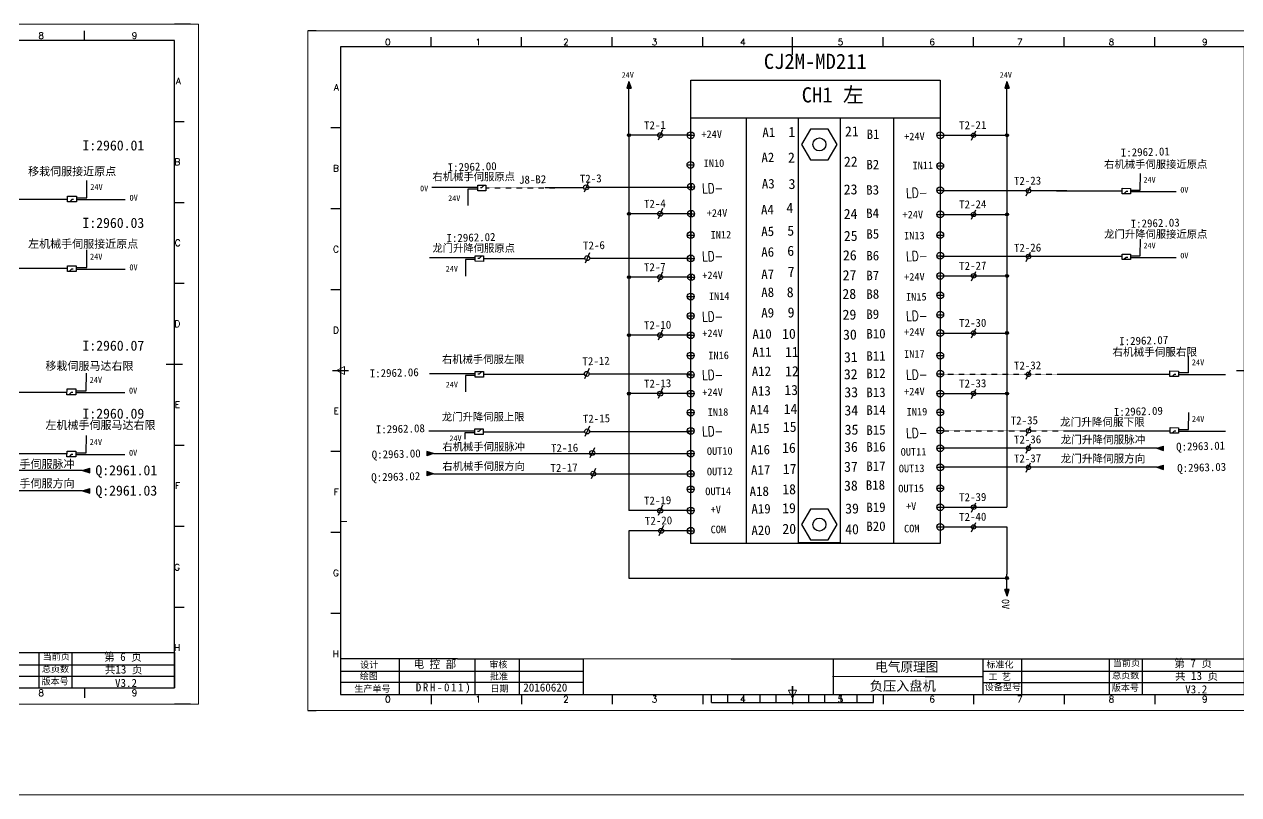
# Model space of a CAD drawing. Extents: x 2368 to 9674, y -1476 to 1321.
# Drawn here: x 3614 to 4365, y -358 to 118 of the extents above; entities that cross this region are included whole.
import ezdxf
from ezdxf.enums import TextEntityAlignment as Align

# ---------------------------------------------------------------- set-up
doc = ezdxf.new("R2010")
doc.units = 0
doc.header["$MEASUREMENT"] = 0
doc.linetypes.add('ACAD_ISO02W100', pattern=[15, 12, -3])
doc.linetypes.add('ACANSTGL', pattern=[0.11811, 0.07874, -0.03937])
doc.layers.add('AE_BOR', color=1, linetype='Continuous')
doc.layers.add('SYMS', color=7, linetype='Continuous')
doc.styles.add('1', font='', dxfattribs={"height": 3.5})
doc.styles.add('Standard_0.8', font='', dxfattribs={"width": 0.8})
doc.styles.add('WD', font='romans.shx', dxfattribs={"bigfont": 'gbcbig.shx'})
doc.styles.get('1').set_extended_font_data('FangSong_GB2312')
doc.styles.get('Standard_0.8').set_extended_font_data('FangSong_GB2312')

# ---------------------------------------------------------------- blocks, each defined once
blk = doc.blocks.new('gb_a2_a')
for p, q in [((584, 410), (25, 410)), ((25, 410), (25, 10)), ((584, 10), (584, 410)), ((25, 10), (584, 10))]:
    blk.add_line(p, q)
at = {"lineweight": 9, "ltscale": 0.1}
blk.add_line((25, 116.86), (29, 116.86), dxfattribs=at)
at = {"layer": 'AE_BOR', "lineweight": 30}
for p, q in [((10, 420), (4.93, 420)), ((594, 420), (584, 420)), ((4.93, 0), (10, 0)), ((594, 0), (584, 0))]:
    blk.add_line(p, q, dxfattribs=at)
at = {"layer": 'AE_BOR', "color": 1, "lineweight": 15}
for p, q in [((4.93, 420), (598.93, 420)), ((4.93, 0), (4.93, 420)), ((598.93, 420), (598.93, 0)), ((22.5, 210), (27.5, 212.5)), ((27.5, 212.5), (27.5, 207.5)), ((27.5, 207.5), (22.5, 210)), ((304.5, 7.5), (302, 12.5)), ((302, 12.5), (307, 12.5)), ((307, 12.5), (304.5, 7.5)), ((598.93, 0), (4.93, 0))]:
    blk.add_line(p, q, dxfattribs=at)
at = {"layer": 'AE_BOR'}
for p, q in [((81, 410), (81, 416)), ((137, 410), (137, 416)), ((193, 410), (193, 416)), ((249, 410), (249, 416)), ((304.5, 410), (304.5, 416)), ((360.5, 410), (360.5, 416)), ((416.5, 410), (416.5, 416)), ((472.5, 410), (472.5, 416)), ((528.5, 410), (528.5, 416)), ((25, 360), (19, 360)), ((584, 360), (590, 360)), ((25, 310), (19, 310)), ((584, 310), (590, 310)), ((25, 260), (19, 260)), ((584, 260), (590, 260)), ((25, 160), (19, 160)), ((584, 160), (590, 160)), ((25, 110), (19, 110)), ((584, 110), (590, 110)), ((25, 60), (19, 60)), ((584, 60), (590, 60)), ((81, 10), (81, 4)), ((137, 10), (137, 4)), ((193, 10), (193, 4)), ((249, 10), (249, 4)), ((304.5, 10), (304.5, 4)), ((360.5, 10), (360.5, 4)), ((416.5, 10), (416.5, 4)), ((472.5, 10), (472.5, 4)), ((528.5, 10), (528.5, 4))]:
    blk.add_line(p, q, dxfattribs=at)
at = {"layer": 'AE_BOR', "color": 2, "lineweight": 30}
for p, q in [((304.5, 405), (304.5, 415)), ((20, 210), (30, 210)), ((579, 210), (589, 210)), ((254.5, 5), (254.5, 10)), ((264.5, 5), (264.5, 10)), ((274.5, 5), (274.5, 10)), ((284.5, 5), (284.5, 10)), ((294.5, 5), (294.5, 10)), ((304.5, 10), (304.5, 15)), ((304.5, 15), (304.5, 5)), ((304.5, 10), (304.5, 5)), ((314.5, 5), (314.5, 10)), ((324.5, 5), (324.5, 10)), ((334.5, 5), (334.5, 10)), ((344.5, 5), (344.5, 10)), ((354.5, 5), (354.5, 10)), ((254.5, 5), (354.5, 5))]:
    blk.add_line(p, q, dxfattribs=at)
at = {"layer": 'AE_BOR', "style": 'WD'}
for s, p in [('0', (54.27, 411)), ('1', (110.12, 411)), ('2', (164.42, 411)), ('3', (219.22, 411)), ('4', (273.82, 411)), ('5', (334.12, 411)), ('6', (390.81, 411)), ('7', (445.01, 411)), ('8', (501.67, 411)), ('9', (559.4, 411)), ('0', (54.27, 5)), ('1', (110.12, 5)), ('2', (164.42, 5)), ('3', (219.22, 5)), ('4', (273.82, 5)), ('5', (334.12, 5)), ('6', (390.81, 5)), ('7', (445.01, 5)), ('8', (501.67, 5)), ('9', (559.4, 5))]:
    blk.add_text(s, height=4, dxfattribs=at).set_placement(p, align=Align.CENTER)
for s, p in [('A', (24, 385)), ('A', (588.05, 385)), ('B', (24, 335)), ('B', (587.67, 335)), ('C', (24, 285)), ('C', (587.86, 285)), ('D', (24, 235)), ('D', (587.67, 235)), ('E', (24, 185)), ('E', (587.48, 185)), ('F', (24, 135)), ('F', (587.48, 135)), ('F', (587.48, 135)), ('G', (24, 85)), ('G', (587.48, 84.56)), ('H', (24, 35)), ('H', (587.67, 35))]:
    blk.add_text(s, height=4, dxfattribs=at).set_placement(p, align=Align.MIDDLE_RIGHT)
blk = doc.blocks.new('WDDOT')
blk.add_hatch(color=256).paths.add_polyline_path([(0.5, 0, 1), (-0.5, 0, 1)])
blk.add_circle((0, 0), 0.5)

msp = doc.modelspace()

# ---------------------------------------------------------------- hatches: boundary and pattern name
for points in [[(3987.46057, 82.90226), (3988.78693, 78.76348), (3986.13422, 78.76348)], [(4221.2137, 82.90226), (4222.54006, 78.76348), (4219.88735, 78.76348)], [(4313.92865, -143.58048), (4318.06743, -142.25412), (4318.06743, -144.90683)], [(3866.70884, -146.86222), (3862.57006, -148.18857), (3862.57006, -145.53586)], [(3649.67287, -157.39167), (3654.08756, -155.97689), (3654.08756, -158.80645)], [(4313.92865, -155.33913), (4318.06743, -154.01278), (4318.06743, -156.66549)], [(3866.70884, -159.36731), (3862.57006, -160.69366), (3862.57006, -158.04095)], [(3649.67287, -169.93423), (3654.08756, -168.51945), (3654.08756, -171.34901)], [(4221.28691, -235.05151), (4219.96055, -230.91273), (4222.61327, -230.91273)]]:
    msp.add_hatch(color=256).paths.add_polyline_path(points)
h = msp.add_hatch(color=256)
edge = h.paths.add_edge_path()
edge.add_arc((3987.46057, 49.79244), 0.92016, 0, 360)
h = msp.add_hatch(color=256)
edge = h.paths.add_edge_path()
edge.add_arc((4221.2137, 49.77859), 0.92016, 0, 360)
h = msp.add_hatch(color=256)
edge = h.paths.add_edge_path()
edge.add_arc((3987.46057, 1.27628), 0.92016, 0, 360)
h = msp.add_hatch(color=256)
edge = h.paths.add_edge_path()
edge.add_arc((4221.2137, 0.86244), 0.92016, 0, 360)
h = msp.add_hatch(color=256)
edge = h.paths.add_edge_path()
edge.add_arc((3987.46057, -37.89716), 0.92016, 0, 360)
h = msp.add_hatch(color=256)
edge = h.paths.add_edge_path()
edge.add_arc((4221.2137, -37.10819), 0.92016, 0, 360)
h = msp.add_hatch(color=256)
edge = h.paths.add_edge_path()
edge.add_arc((3987.46057, -73.74526), 0.92016, 0, 360)
h = msp.add_hatch(color=256)
edge = h.paths.add_edge_path()
edge.add_arc((4221.2137, -72.42362), 0.92016, 0, 360)
h = msp.add_hatch(color=256)
edge = h.paths.add_edge_path()
edge.add_arc((3987.46057, -109.8468), 0.92016, 0, 360)
h = msp.add_hatch(color=256)
edge = h.paths.add_edge_path()
edge.add_arc((4221.2137, -109.79854), 0.92016, 0, 360)
h = msp.add_hatch(color=256)
edge = h.paths.add_edge_path()
edge.add_arc((4221.1952, -223.75812), 0.92016, 0, 360)

# ---------------------------------------------------------------- linework, layer by layer
for p, q in [((3987.46057, 82.90226), (3986.13422, 78.76348)), ((3987.46057, 82.90226), (3988.78693, 78.76348)), ((4221.2137, 82.90226), (4219.88735, 78.76348)), ((4221.2137, 82.90226), (4222.54006, 78.76348)), ((3986.13422, 78.76348), (3988.78693, 78.76348)), ((3987.46057, 49.77859), (3987.46057, 78.76348)), ((4219.88735, 78.76348), (4222.54006, 78.76348)), ((4221.2137, 49.77859), (4221.2137, 78.76348)), ((4025.6864, 60.54807), (4179.95109, 60.54807)), ((4008.2695, 53.05676), (4005.44493, 46.73423)), ((4026.20259, 49.77859), (3987.46057, 49.77859)), ((3987.46057, 49.77859), (3987.46057, 1.27628)), ((4199.229, 46.79107), (4201.88617, 52.53985)), ((4221.2137, 49.77859), (4221.2137, 0.86244)), ((3893.97502, 17.55398), (3865.59433, 17.55398)), ((3893.96953, 15.50242), (3893.97862, 18.89738)), ((3899.05603, 15.4888), (3893.96953, 15.50242)), ((3893.97862, 18.89738), (3899.06512, 18.88376)), ((3899.06512, 18.88376), (3899.05603, 15.4888)), ((3935.58069, 17.40135), (3959.81989, 17.40135)), ((3962.51982, 20.90906), (3959.69525, 14.58653)), ((4233.12614, 12.43608), (4235.78331, 18.18486)), ((4292.45673, 13.59662), (4292.46582, 16.99158)), ((4292.46582, 16.99158), (4297.55233, 16.97796)), ((4297.55233, 16.97796), (4297.54324, 13.583)), ((3597.84816, 10.22359), (3640.39022, 10.22359)), ((3640.39022, 8.56335), (3640.39992, 12.18464)), ((3645.81583, 8.54882), (3640.39022, 8.56335)), ((3640.39992, 12.18464), (3645.82552, 12.17011)), ((3645.82552, 12.17011), (3645.81583, 8.54882)), ((3645.81966, 9.98178), (3676.0924, 9.98178)), ((4297.54324, 13.583), (4292.45673, 13.59662)), ((4297.54683, 14.93081), (4325.92752, 14.93081)), ((4025.9445, 1.27628), (3987.46057, 1.27628)), ((3987.46057, 1.27628), (3987.46057, -182.12392)), ((4008.2695, 4.55445), (4005.44493, -1.76807)), ((4179.95109, 0.86244), (4221.2137, 0.86244)), ((4199.229, -2.11856), (4201.88617, 3.63022)), ((4221.2137, 0.86244), (4221.2137, -180.02294)), ((4233.12614, -28.15412), (4235.78331, -22.40534)), ((3892.47812, -26.05871), (3864.09743, -26.05871)), ((3892.47263, -28.11027), (3892.48172, -24.71531)), ((3897.55913, -28.12389), (3892.47263, -28.11027)), ((3892.48172, -24.71531), (3897.56822, -24.72893)), ((3897.56822, -24.72893), (3897.55913, -28.12389)), ((3936.21544, -26.39839), (3960.56848, -26.39839)), ((3963.15458, -22.89068), (3960.33, -29.21321)), ((4292.45673, -26.99358), (4292.46582, -23.59861)), ((4297.54324, -27.0072), (4292.45673, -26.99358)), ((4292.46582, -23.59861), (4297.55233, -23.61224)), ((4297.55233, -23.61224), (4297.54324, -27.0072)), ((4297.54683, -25.65938), (4325.92752, -25.65938)), ((3640.26443, -32.6133), (3599.30605, -32.55315)), ((3640.25958, -34.42395), (3640.26928, -30.80266)), ((3645.68519, -34.43848), (3640.25958, -34.42395)), ((3640.26928, -30.80266), (3645.69488, -30.81719)), ((3645.69488, -30.81719), (3645.68519, -34.43848)), ((3645.68902, -33.00081), (3675.96176, -33.00081)), ((4008.2695, -34.61899), (4005.44493, -40.94151)), ((4199.25346, -40.08919), (4201.91063, -34.34041)), ((4008.2695, -70.46709), (4005.44493, -76.78961)), ((4199.229, -75.40462), (4201.88617, -69.65584)), ((3892.47812, -97.5985), (3864.09743, -97.5985)), ((3892.47263, -99.65006), (3892.48172, -96.2551)), ((3892.48172, -96.2551), (3897.56822, -96.26872)), ((3897.56822, -96.26872), (3897.55913, -99.66368)), ((3962.80939, -94.38444), (3959.98481, -100.70696)), ((4233.12614, -100.91921), (4235.78331, -95.17043)), ((4322.00313, -99.34962), (4322.01245, -95.8676)), ((4322.01245, -95.8676), (4327.22938, -95.88157)), ((4327.22938, -95.88157), (4327.22005, -99.36358)), ((3897.55913, -99.66368), (3892.47263, -99.65006)), ((3935.87026, -97.89214), (3960.49267, -97.89214)), ((4327.22005, -99.36358), (4322.00313, -99.34962)), ((4327.22376, -97.98121), (4356.33216, -97.98121)), ((3640.02331, -110.53959), (3640.03301, -106.9183)), ((3645.44892, -110.55412), (3640.02331, -110.53959)), ((3640.03301, -106.9183), (3645.45861, -106.93283)), ((3645.45861, -106.93283), (3645.44892, -110.55412)), ((3645.45275, -109.11645), (3675.72549, -109.11645)), ((4008.2695, -106.56863), (4005.44493, -112.89115)), ((4199.229, -112.77954), (4201.88617, -107.03076)), ((3892.22003, -133.00341), (3863.83934, -133.00341)), ((3892.21453, -135.05496), (3892.22362, -131.66)), ((3897.30104, -135.06858), (3892.21453, -135.05496)), ((3892.22362, -131.66), (3897.31013, -131.67362)), ((3897.31013, -131.67362), (3897.30104, -135.06858)), ((3897.30558, -133.3711), (3940.20374, -133.40981)), ((3935.88798, -133.42758), (3960.50255, -133.42758)), ((3963.04736, -129.91987), (3960.22279, -136.2424)), ((4233.12614, -135.84709), (4235.78331, -130.09831)), ((4322.05613, -134.35471), (4322.06545, -130.8727)), ((4327.27305, -134.36868), (4322.05613, -134.35471)), ((4322.06545, -130.8727), (4327.28238, -130.88667)), ((4327.28238, -130.88667), (4327.27305, -134.36868)), ((4327.27675, -132.9863), (4356.38515, -132.9863)), ((4233.12614, -146.62714), (4235.78331, -140.87837)), ((4313.92865, -143.58048), (4318.06743, -142.25412)), ((4318.06743, -144.90683), (4318.06743, -142.25412)), ((3640.02331, -148.97799), (3640.03301, -145.3567)), ((3645.44892, -148.99252), (3640.02331, -148.97799)), ((3640.03301, -145.3567), (3645.45861, -145.37123)), ((3645.45861, -145.37123), (3645.44892, -148.99252)), ((3645.45275, -147.55485), (3675.72549, -147.55485)), ((3866.70884, -146.86222), (3862.57006, -145.53586)), ((3862.57006, -145.53586), (3862.57006, -148.18857)), ((3866.70884, -146.86222), (3862.57006, -148.18857)), ((3866.70884, -146.86222), (4025.6864, -146.86222)), ((3966.2215, -143.24841), (3963.39692, -149.57094)), ((4313.92865, -143.58048), (4179.95109, -143.58048)), ((4313.92865, -143.58048), (4318.06743, -144.90683)), ((3649.67287, -157.39167), (3520.0968, -157.39167)), ((3649.67287, -157.39167), (3654.08756, -155.97689)), ((3649.67287, -157.39167), (3654.08756, -158.80645)), ((3654.08756, -158.80645), (3654.08756, -155.97689)), ((3966.86315, -156.06433), (3964.03858, -162.38685)), ((4313.92865, -155.33913), (4179.95109, -155.33913)), ((4233.12614, -158.33122), (4235.78331, -152.58244)), ((4313.92865, -155.33913), (4318.06743, -154.01278)), ((4313.92865, -155.33913), (4318.06743, -156.66549)), ((4318.06743, -156.66549), (4318.06743, -154.01278)), ((3866.70884, -159.36731), (3862.57006, -158.04095)), ((3862.57006, -158.04095), (3862.57006, -160.69366)), ((3866.70884, -159.36731), (3862.57006, -160.69366)), ((3866.70884, -159.36731), (4025.6864, -159.36731)), ((3649.67287, -169.93423), (3520.0968, -169.93423)), ((3649.67287, -169.93423), (3654.08756, -168.51945)), ((3649.67287, -169.93423), (3654.08756, -171.34901)), ((3654.08756, -171.34901), (3654.08756, -168.51945)), ((4008.2695, -178.84575), (4005.44493, -185.16828)), ((4179.97719, -180.02294), (4221.2137, -180.02294)), ((4199.24205, -183.00394), (4201.89922, -177.25516)), ((4025.6864, -182.12392), (3987.46057, -182.12392)), ((4025.6864, -194.58828), (3987.46057, -194.58828)), ((3987.46057, -194.58828), (3987.46057, -223.8395)), ((4008.86441, -191.31011), (4006.03983, -197.63263)), ((4179.95109, -192.20292), (4221.2137, -192.20292)), ((4199.229, -195.18392), (4201.88617, -189.43515)), ((4221.2137, -192.20292), (4221.2137, -221.45414)), ((4221.2137, -192.20292), (4221.2137, -192.20292)), ((3987.46057, -223.8395), (4221.2137, -223.8395)), ((4221.2137, -230.91273), (4221.2137, -221.45414)), ((4221.28691, -235.05151), (4219.96055, -230.91273)), ((4222.61327, -230.91273), (4219.96055, -230.91273)), ((4221.28691, -235.05151), (4222.61327, -230.91273)), ((3508.82828, -269.68951), (3646.39946, -269.68951)), ((3646.39946, -269.68951), (3706.39512, -269.68951)), ((3881.53758, -273.6283), (3809.10659, -273.6283)), ((3809.10659, -273.6283), (3809.10659, -295.6254)), ((3845.38006, -273.6283), (3845.38006, -295.6254)), ((3881.53758, -273.6283), (3959.14869, -273.6283)), ((3892.14207, -273.6283), (3892.14207, -295.6254)), ((3919.58822, -273.6283), (3919.58822, -295.6283)), ((3959.14869, -273.6283), (3959.14869, -295.6254)), ((4050.63975, -273.6283), (4170.53975, -273.6283)), ((4113.70514, -273.6283), (4113.70514, -295.6254)), ((4170.53975, -273.6283), (4308.11093, -273.6283)), ((4206.3343, -273.6283), (4206.3343, -295.6254)), ((4308.11093, -273.6283), (4368.10659, -273.6283)), ((4170.53975, -284.6283), (4206.30338, -284.6283)), ((3147.39512, -291.68661), (3706.39512, -291.68661)), ((3809.10659, -295.6254), (4368.10659, -295.6254))]:
    msp.add_line(p, q)
at = {"lineweight": -3}
for p, q in [((4060.13343, -202.48789), (4060.13343, 60.54807)), ((4151.17666, -202.48789), (4151.17666, 60.54807)), ((4023.56636, 49.77859), (4027.80645, 49.77859)), ((4025.6864, 51.89863), (4025.6864, 47.65854)), ((4177.83104, 49.76557), (4182.07113, 49.76557)), ((4179.95109, 51.88561), (4179.95109, 47.64552)), ((4179.95109, 49.76557), (4221.2137, 49.77859)), ((4023.38777, 31.49088), (4027.62786, 31.49088)), ((4025.50781, 33.61093), (4025.50781, 29.37084)), ((4177.83104, 30.83737), (4182.07113, 30.83737)), ((4179.95109, 32.95742), (4179.95109, 28.71733)), ((3961.0819, 17.63088), (4025.50781, 17.63088)), ((4023.82445, 17.97837), (4028.06454, 17.97837)), ((4025.9445, 20.09841), (4025.9445, 15.85832)), ((4177.83104, 15.8396), (4182.07113, 15.8396)), ((4179.95109, 17.95964), (4179.95109, 13.71955)), ((4179.95109, 15.66737), (4233.9192, 15.66737)), ((4023.82445, 1.27628), (4028.06454, 1.27628)), ((4025.9445, 3.39633), (4025.9445, -0.84376)), ((4177.83104, 0.86244), (4182.07113, 0.86244)), ((4179.95109, 2.98249), (4179.95109, -1.2576)), ((4023.56636, -11.91885), (4027.80645, -11.91885)), ((4025.6864, -9.79881), (4025.6864, -14.0389)), ((4177.83104, -11.85282), (4182.07113, -11.85282)), ((4179.95109, -9.73278), (4179.95109, -13.97287)), ((3897.55913, -26.38045), (3944.90001, -26.38045)), ((3963.14845, -26.16885), (4025.74031, -26.16885)), ((4023.56636, -26.3461), (4027.80645, -26.3461)), ((4025.6864, -24.22605), (4025.6864, -28.46614)), ((4177.83104, -24.64989), (4182.07113, -24.64989)), ((4179.95109, -22.52984), (4179.95109, -26.76993)), ((4179.95109, -24.92282), (4233.9192, -24.92282)), ((4025.9445, -35.77711), (4025.9445, -40.0172)), ((4177.83104, -37.10819), (4182.07113, -37.10819)), ((4179.95109, -34.98815), (4179.95109, -39.22824)), ((4179.95109, -37.10819), (4221.2137, -37.10819)), ((4025.6864, -37.89716), (3987.46057, -37.89716)), ((4023.82445, -37.89716), (4028.06454, -37.89716)), ((4023.56636, -49.86529), (4027.80645, -49.86529)), ((4025.6864, -47.74525), (4025.6864, -51.98534)), ((4177.83104, -49.08113), (4182.07113, -49.08113)), ((4179.95109, -46.96108), (4179.95109, -51.20117)), ((4025.6864, -59.67585), (4025.6864, -63.91593)), ((4179.95109, -58.95762), (4179.95109, -63.19771)), ((4023.56636, -61.79589), (4027.80645, -61.79589)), ((4177.83104, -61.07766), (4182.07113, -61.07766)), ((4025.6864, -73.74526), (3987.46057, -73.74526)), ((4023.56636, -73.74526), (4027.80645, -73.74526)), ((4025.6864, -71.62521), (4025.6864, -75.8653)), ((4177.83104, -72.42362), (4182.07113, -72.42362)), ((4179.95109, -70.30357), (4179.95109, -74.54366)), ((4179.95109, -72.42362), (4221.2137, -72.42362)), ((4023.56636, -86.37971), (4027.80645, -86.37971)), ((4025.6864, -84.25966), (4025.6864, -88.49975)), ((4177.83104, -86.36187), (4182.07113, -86.36187)), ((4179.95109, -84.24182), (4179.95109, -88.48191)), ((4025.6864, -96.05773), (4025.6864, -100.29782)), ((4177.83104, -97.5627), (4182.07113, -97.5627)), ((4179.95109, -95.44266), (4179.95109, -99.68275)), ((3897.5638, -97.92075), (3943.19608, -97.92075)), ((3962.50115, -97.66261), (4025.6864, -97.66261)), ((4023.56636, -98.17777), (4027.80645, -98.17777)), ((4025.6864, -109.8468), (3987.46057, -109.8468)), ((4023.56636, -109.8468), (4027.80645, -109.8468)), ((4025.6864, -107.72676), (4025.6864, -111.96685)), ((4177.83104, -109.79854), (4182.07113, -109.79854)), ((4179.95109, -107.67849), (4179.95109, -111.91858)), ((4179.95109, -109.79854), (4221.2137, -109.79854)), ((4025.6864, -119.39579), (4025.6864, -123.63588)), ((4179.95109, -119.24692), (4179.95109, -123.48701)), ((4023.56636, -121.51583), (4027.80645, -121.51583)), ((4177.83104, -121.36696), (4182.07113, -121.36696)), ((3962.6951, -133.19804), (4025.6864, -133.19804)), ((4023.56636, -132.86947), (4027.80645, -132.86947)), ((4025.6864, -130.74943), (4025.6864, -134.98952)), ((4177.83104, -132.58758), (4182.07113, -132.58758)), ((4179.95109, -130.46753), (4179.95109, -134.70762)), ((4179.95109, -141.46043), (4179.95109, -145.70052)), ((4023.56636, -146.86222), (4027.80645, -146.86222)), ((4025.6864, -144.74217), (4025.6864, -148.98226)), ((4177.83104, -143.58048), (4182.07113, -143.58048)), ((4025.6864, -157.24726), (4025.6864, -161.48735)), ((4177.83104, -155.33913), (4182.07113, -155.33913)), ((4179.95109, -153.21909), (4179.95109, -157.45918)), ((4023.56636, -159.36731), (4027.80645, -159.36731)), ((4023.56636, -168.95671), (4027.80645, -168.95671)), ((4025.6864, -166.83666), (4025.6864, -171.07675)), ((4177.83104, -168.29534), (4182.07113, -168.29534)), ((4179.95109, -166.17529), (4179.95109, -170.41538)), ((4025.6864, -180.00388), (4025.6864, -184.24397)), ((4177.83104, -180.02294), (4182.07113, -180.02294)), ((4179.95109, -177.9029), (4179.95109, -182.14299)), ((4023.56636, -182.12392), (4027.80645, -182.12392)), ((4023.56636, -194.58828), (4027.80645, -194.58828)), ((4025.6864, -192.46823), (4025.6864, -196.70832)), ((4177.83104, -192.20292), (4182.07113, -192.20292)), ((4179.95109, -190.08288), (4179.95109, -194.32297))]:
    msp.add_line(p, q, dxfattribs=at)
at = {"linetype": 'ACAD_ISO02W100'}
for p, q in [((4303.66, 15.93113), (4303.68727, 26.11469)), ((3652.34037, 11.05349), (3652.36946, 21.91596)), ((3887.86186, 16.54925), (3887.83459, 6.36569)), ((3893.97229, 16.53289), (3887.86186, 16.54925)), ((3895.62404, 17.54956), (3896.60641, 17.54693)), ((3896.60641, 17.54693), (3897.76793, 18.74528)), ((4297.54957, 15.94749), (4303.66, 15.93113)), ((3643.01285, 9.98929), (3641.7739, 8.71106)), ((3644.06071, 9.98649), (3643.01285, 9.98929)), ((3645.82258, 11.07094), (3652.34037, 11.05349)), ((4294.91545, 14.93345), (4293.75393, 13.7351)), ((4295.89782, 14.93081), (4294.91545, 14.93345)), ((4303.66, -24.65906), (4303.68727, -14.4755)), ((3652.20973, -31.9338), (3652.23882, -21.07134)), ((3886.36496, -27.06344), (3886.33769, -37.24701)), ((3892.47539, -27.07981), (3886.36496, -27.06344)), ((3894.12714, -26.10916), (3895.10951, -26.11179)), ((3895.10951, -26.11179), (3896.27103, -24.91344)), ((4294.91545, -25.65675), (4293.75393, -26.8551)), ((4295.89782, -25.65938), (4294.91545, -25.65675)), ((4297.54957, -24.6427), (4303.66, -24.65906)), ((3642.88221, -32.998), (3641.64326, -34.27624)), ((3643.93007, -33.00081), (3642.88221, -32.998)), ((3645.69194, -31.91635), (3652.20973, -31.9338)), ((4333.49366, -96.95524), (4333.52162, -86.51056)), ((3651.97346, -108.04945), (3652.00255, -97.18698)), ((3895.10951, -97.65158), (3896.27103, -96.45323)), ((3886.36496, -98.60323), (3886.33769, -108.7868)), ((3892.47539, -98.6196), (3886.36496, -98.60323)), ((3894.12714, -97.64895), (3895.10951, -97.65158)), ((4324.52489, -97.97851), (4323.33358, -99.20759)), ((4325.53245, -97.98121), (4324.52489, -97.97851)), ((3642.64594, -109.11364), (3641.40699, -110.39188)), ((3643.6938, -109.11645), (3642.64594, -109.11364)), ((3645.45567, -108.032), (3651.97346, -108.04945)), ((4333.54666, -131.96034), (4333.57462, -121.51566)), ((3892.21729, -134.0245), (3886.10686, -134.00814)), ((3893.86904, -133.05385), (3894.85141, -133.05648)), ((3894.85141, -133.05648), (3896.01293, -131.85813)), ((4324.57789, -132.9836), (4323.38658, -134.21268)), ((4325.58544, -132.9863), (4324.57789, -132.9836)), ((4327.27955, -131.94355), (4333.54666, -131.96034)), ((3651.97346, -146.48784), (3652.00255, -135.62538)), ((3642.64594, -147.55204), (3641.40699, -148.83028)), ((3643.6938, -147.55485), (3642.64594, -147.55204)), ((3645.45567, -146.47039), (3651.97346, -146.48784))]:
    msp.add_line(p, q, dxfattribs=at)
at = {"linetype": 'ACANSTGL'}
for p, q in [((3899.05603, 17.33206), (3942.45728, 17.33206)), ((4179.95109, -97.84187), (4260.24687, -97.84187)), ((4180.46728, -132.84696), (4261.05703, -132.84696))]:
    msp.add_line(p, q, dxfattribs=at)
at = {"lineweight": -3, "ltscale": 0.5}
for p, q in [((4258.20042, 15.4368), (4235.30194, 15.4368)), ((4251.79996, 15.37493), (4292.50944, 15.37493)), ((4233.66904, -24.96167), (4292.43695, -24.96167)), ((4333.49436, -97.03106), (4327.24159, -97.03106)), ((4252.80552, -97.79968), (4321.93178, -97.79968)), ((3597.71791, -108.87538), (3639.99492, -108.87538)), ((3886.10686, -134.00814), (3886.10686, -137.98169)), ((4258.41414, -132.81703), (4322.21219, -132.81703)), ((3599.11452, -146.86359), (3640.00821, -146.86359))]:
    msp.add_line(p, q, dxfattribs=at)
at = {"color": 0}
for p, q in [((3622.67825, -269.68951), (3622.67825, -291.68661)), ((3706.39512, -269.68951), (3706.39512, -291.68661)), ((4284.38972, -273.6283), (4284.38972, -295.6254))]:
    msp.add_line(p, q, dxfattribs=at)
at = {"color": 0, "ltscale": 2}
for p, q in [((3643.09285, -269.68951), (3643.09285, -291.68661)), ((3544.70459, -277.44457), (3706.39512, -277.38166)), ((4230.22213, -273.6283), (4230.22213, -295.6254)), ((4304.80432, -273.6283), (4304.80432, -295.6254)), ((3544.59191, -284.40997), (3706.39512, -284.40997)), ((3809.10659, -281.31206), (3959.14869, -281.25206)), ((4206.41606, -281.38336), (4368.10659, -281.32044)), ((3809.10659, -288.00984), (3959.14869, -288.00984)), ((4206.30338, -288.34875), (4368.10659, -288.34875))]:
    msp.add_line(p, q, dxfattribs=at)
at = {"lineweight": 9, "ltscale": 0.1}
for p, q in [((3959.14869, -273.6283), (4050.63975, -273.6283)), ((4113.33696, -284.6283), (4170.53975, -284.6283))]:
    msp.add_line(p, q, dxfattribs=at)
at = {"lineweight": 0}
msp.add_line((4800.80667, -357.62209), (2367.8022, -357.62209), dxfattribs=at)
for points in [[(4025.6864, 83.76793), (4179.95109, 83.76793), (4179.95109, -202.48789), (4025.6864, -202.48789)], [(4092.40025, 60.54807), (4118.0855, 60.54807), (4118.0855, -202.11969), (4092.40025, -202.11969)], [(4099.73754, 53.61399), (4094.24082, 44.0934), (4099.73754, 34.57282), (4110.73096, 34.57282), (4116.22768, 44.0934), (4110.73096, 53.61399)], [(4099.73754, -181.20979), (4094.24082, -190.73038), (4099.73754, -200.25096), (4110.73096, -200.25096), (4116.22768, -190.73038), (4110.73096, -181.20979)]]:
    msp.add_lwpolyline(points, close=True)
for centre, radius in [((3987.46057, 49.79244), 0.92016), ((4105.23425, 44.0934), 4.0169), ((4221.2137, 49.77859), 0.92016), ((3987.46057, 1.27628), 0.92016), ((4221.2137, 0.86244), 0.92016), ((3987.46057, -37.89716), 0.92016), ((4221.2137, -37.10819), 0.92016), ((3987.46057, -73.74526), 0.92016), ((4221.2137, -72.42362), 0.92016), ((3987.46057, -109.8468), 0.92016), ((4221.2137, -109.79854), 0.92016), ((4105.23425, -190.73038), 4.0169), ((4221.1952, -223.75812), 0.92016)]:
    msp.add_circle(centre, radius)
at = {"color": 6}
for centre, radius in [((4006.83158, 49.77859), 1.51302), ((4200.5824, 49.77208), 1.38376), ((3961.0819, 17.63088), 1.51302), ((4234.47954, 15.41708), 1.38376), ((4006.83158, 1.27628), 1.51302), ((4200.5824, 0.86244), 1.38376), ((3961.71665, -26.16885), 1.51302), ((4234.47954, -25.17311), 1.38376), ((4006.83158, -37.89716), 1.51302), ((4200.60686, -37.10819), 1.38376), ((4006.83158, -73.74526), 1.51302), ((4200.5824, -72.42362), 1.38376), ((3961.37147, -97.66261), 1.51302), ((4234.47954, -97.93821), 1.38376), ((4006.83158, -109.8468), 1.51302), ((4200.5824, -109.79854), 1.38376), ((3961.60944, -133.19804), 1.51302), ((4234.47954, -132.86608), 1.38376), ((4234.47954, -143.64614), 1.38376), ((3964.78358, -146.52658), 1.51302), ((4234.47954, -155.35022), 1.38376), ((3965.42523, -159.3425), 1.51302), ((4200.59545, -180.02294), 1.38376), ((4006.83158, -182.12392), 1.51302), ((4007.42648, -194.58828), 1.51302), ((4200.5824, -192.20292), 1.38376)]:
    msp.add_circle(centre, radius, dxfattribs=at)
at = {"lineweight": -3}
for centre in [(4025.6864, 49.77859), (4179.95109, 49.76557), (4025.50781, 31.49088), (4179.95109, 30.83737), (4025.9445, 17.97837), (4179.95109, 15.8396), (4025.9445, 1.27628), (4179.95109, 0.86244), (4025.6864, -11.91885), (4179.95109, -11.85282), (4025.6864, -26.3461), (4179.95109, -24.64989), (4025.9445, -37.89716), (4179.95109, -37.10819), (4025.6864, -49.86529), (4179.95109, -49.08113), (4025.6864, -61.79589), (4179.95109, -61.07766), (4025.6864, -73.74526), (4179.95109, -72.42362), (4025.6864, -86.37971), (4179.95109, -86.36187), (4025.6864, -98.17777), (4179.95109, -97.5627), (4025.6864, -109.8468), (4179.95109, -109.79854), (4025.6864, -121.51583), (4179.95109, -121.36696), (4025.6864, -132.86947), (4179.95109, -132.58758), (4179.95109, -143.58048), (4025.6864, -146.86222), (4025.6864, -159.36731), (4179.95109, -155.33913), (4025.6864, -168.95671), (4179.95109, -168.29534), (4025.6864, -182.12392), (4179.95109, -180.02294), (4025.6864, -194.58828), (4179.95109, -192.20292)]:
    msp.add_circle(centre, 2.12004, dxfattribs=at)

# ---------------------------------------------------------------- block references
for p in [(3122.39512, -301.68661), (3784.10659, -305.6254)]:
    msp.add_blockref('gb_a2_a', p)
at = {"layer": 'SYMS', "color": 0, "lineweight": -3, "xscale": 1.170000000000073, "yscale": 1.170000000000073, "zscale": 1.17}
msp.add_blockref('WDDOT', (3987.46057, 49.79244), dxfattribs=at)
at = {"layer": 'SYMS', "lineweight": -3, "xscale": 1.170000000000073, "yscale": 1.170000000000073, "zscale": 1.17}
msp.add_blockref('WDDOT', (3987.46057, 49.79244), dxfattribs=at)

# ---------------------------------------------------------------- texts
at = {"attachment_point": 1}
for s, insert, char_height, width in [('{\\fFangSong|b0|i0|c134|p49;CJ2M-MD211}', (4070.86453, 100.1023), 9.36, 109.2542068), ('24V', (3982.97478, 88.77042), 3.51, 10.6118348), ('24V', (4216.72791, 88.77042), 3.51, 10.6118348), ('{\\fFangSong|b0|i0|c134|p49;CH1 左}', (4094.30939, 79.4081), 9.36, 109.2542068), ('I:2960.01', (3649.58555, 46.60046), 6.24, 35.3327257), ('{\\fSimSun|b0|i0|c134|p2;移栽伺服接近原点}', (3615.97502, 29.99324), 4.992, 70.9108893), ('{\\fSimSun|b0|i0|c134|p2;右机械手伺服接近原点}', (4281.29102, 34.20801), 4.68, 68.0500761), ('{\\fSimSun|b0|i0|c134|p2;右机械手伺服原点}', (3865.9626, 26.56681), 4.68, 53.5244972), ('24V', (4305.6184, 23.99585), 3.51, 12.7833605), ('24V', (3654.42934, 19.65586), 3.744, 13.6355845), ('0V', (3858.34725, 18.68514), 3.51, 12.7833605), ('0V', (4328.39217, 17.78873), 3.51, 12.7833605), ('0V', (3678.72135, 13.03494), 3.744, 13.6355845), ('24V', (3875.70708, 12.63794), 3.51, 12.7833605), ('I:2960.03', (3649.58555, -1.23869), 6.24, 35.3327257), ('{\\fSimSun|b0|i0|c134|p2;左机械手伺服接近原点}', (3615.97502, -14.83988), 4.992, 70.9108893), ('{\\fSimSun|b0|i0|c134|p2;龙门升降伺服接近原点}', (4281.29102, -8.97378), 4.68, 68.0500761), ('{\\fSimSun|b0|i0|c134|p2;龙门升降伺服原点}', (3865.9626, -17.61626), 4.68, 53.5244972), ('24V', (4305.6184, -16.59435), 3.51, 12.7833605), ('24V', (3654.2987, -23.33144), 3.744, 13.6355845), ('0V', (3678.59071, -29.95236), 3.744, 13.6355845), ('0V', (4328.39217, -22.80146), 3.51, 12.7833605), ('24V', (3874.21018, -30.97475), 3.51, 12.7833605), ('I:2960.07', (3649.58555, -77.08122), 6.24, 35.3327257), ('{\\fSimSun|b0|i0|c134|p2;右机械手伺服右限}', (4286.38805, -81.69481), 4.8, 62.415301), ('{\\fSimSun|b0|i0|c134|p2;移栽伺服马达右限}', (3626.66755, -90.22888), 4.992, 74.2947006), ('{\\fSimSun|b0|i0|c134|p2;右机械手伺服左限}', (3871.8406, -86.26588), 4.68, 64.2320262), ('24V', (4335.50228, -88.68374), 3.6, 13.1111389), ('24V', (3654.06243, -99.44708), 3.744, 13.6355845), ('24V', (3874.21018, -102.51454), 3.51, 12.7833605), ('0V', (3678.35444, -106.068), 3.744, 13.6355845), ('I:2960.09', (3649.58555, -119.08634), 6.24, 35.3327257), ('{\\fSimSun|b0|i0|c134|p2;左机械手伺服马达右限}', (3626.66755, -126.77392), 4.992, 74.2947006), ('{\\fSimSun|b0|i0|c134|p2;龙门升降伺服上限}', (3871.8406, -121.85045), 4.68, 64.2320262), ('{\\fSimSun|b0|i0|c134|p2;龙门升降伺服下限}', (4254.00376, -124.99922), 4.8, 62.415301), ('24V', (4335.55527, -123.68883), 3.6, 13.1111389), ('24V', (3654.06243, -137.88548), 3.744, 13.6355845), ('{\\fSimSun|b0|i0|c134|p2;右机械手伺服脉冲}', (3872.09729, -140.27708), 4.68, 62.396209), ('24V', (3876.46258, -135.67555), 3.51, 12.7833605), ('{\\fSimSun|b0|i0|c134|p2;龙门升降伺服脉冲}', (4254.40705, -135.8725), 4.8, 67.9516648), ('{\\fSimSun|b0|i0|c134|p2;左机械手伺服脉冲}', (3590.21654, -150.88505), 4.992, 59.9009035), ('0V', (3678.35444, -144.5064), 3.744, 13.6355845), ('{\\fSimSun|b0|i0|c134|p2;龙门升降伺服方向}', (4254.3858, -147.58714), 4.8, 55.2195828), ('Q:2961.01', (3657.58555, -154.09058), 6.24, 35.3327257), ('{\\fSimSun|b0|i0|c134|p2;右机械手伺服方向}', (3872.10821, -152.35396), 4.68, 60.162527), ('{\\fSimSun|b0|i0|c134|p2;左机械手伺服方向}', (3590.24051, -162.84357), 4.992, 55.3724842), ('Q:2961.03', (3657.58555, -166.63315), 6.24, 35.3327257), ('第 6 页', (3663.0125, -269.96354), 5, 38.1635092), ('共13 页', (3663.42228, -277.80021), 5, 40.4924398), ('第 7 页', (4324.72397, -273.90232), 5, 38.1635092), ('共 13 页', (4325.13375, -281.739), 5, 40.4924398), ('V3.2', (3669.71065, -286.08922), 5, 40.4924398), ('{\\fNSimSun|b0|i0|c134|p49;\\T1.28;DRH-011)}', (3855.69724, -288.80773), 5, 54.8717829), ('V3.2', (4331.42212, -290.028), 5, 40.4924398)]:
    msp.add_mtext(s, dxfattribs=dict(at, insert=insert, char_height=char_height, width=width))
at = {"attachment_point": 1, "rotation": 0.91211314}
for s, insert, char_height, width, style in [('+24V', (4032.24286, 52.66974), 4.68, 10.9459678, '1'), ('{\\fSimSun|b0|i0|c134|p2;A1}', (4069.92448, 54.42766), 5.85, 10.9459678, '1'), ('{\\fSimSun|b0|i0|c134|p2;1}', (4086.02368, 54.92597), 6.24, 11.675699, '1'), ('{\\fSimSun|b0|i0|c134|p2;21}', (4121.02471, 55.224), 6.24, 11.675699, '1'), ('{\\fFangSong|b0|i0|c134|p49;B1}', (4134.40009, 53.29927), 5.85, 10.9459678, '1'), ('+24V', (4157.56448, 51.29996), 4.68, 10.9459678, '1'), ('{\\fSimSun|b0|i0|c134|p2;A2}', (4069.34775, 38.96747), 5.85, 10.9459678, '1'), ('{\\fSimSun|b0|i0|c134|p2;2}', (4085.7955, 39.0892), 6.24, 11.675699, '1'), ('IN10', (4033.65518, 34.73205), 4.68, 10.9459678, '1'), ('{\\fSimSun|b0|i0|c134|p2;22}', (4120.34549, 36.53101), 6.24, 11.675699, '1'), ('{\\fSimSun|b0|i0|c134|p2;B2}', (4134.22389, 34.54175), 5.85, 10.9459678, '1'), ('IN11', (4162.76118, 33.38591), 4.68, 10.9459678, '1'), ('{\\fFangSong|b0|i0|c134|p49;A3}', (4069.58984, 22.69558), 5.85, 10.9459678, '1'), ('{\\fSimSun|b0|i0|c134|p2;3}', (4086.14596, 22.749), 6.24, 11.675699, '1'), ('{\\Ftxt,gbcbig|c0;LD-}', (4032.59179, 19.89502), 6, 10.9459678, 'Standard_0.8'), ('{\\fSimSun|b0|i0|c134|p2;23}', (4120.24491, 19.37513), 6.24, 11.675699, '1'), ('{\\fFangSong|b0|i0|c134|p49;B3}', (4134.1296, 18.91333), 5.85, 10.9459678, '1'), ('{\\Ftxt,gbcbig|c134;LD-}', (4158.76374, 17.14059), 6, 10.9459678, 'Standard_0.8'), ('{\\fSimSun|b0|i0|c134|p2;4}', (4084.77886, 7.95692), 6.24, 11.675699, '1'), ('+24V', (4035.51937, 3.97876), 4.68, 10.9459678, '1'), ('{\\fFangSong|b0|i0|c134|p49;A4}', (4069.0748, 6.66143), 5.85, 10.9459678, '1'), ('{\\fSimSun|b0|i0|c134|p2;24}', (4120.23091, 4.24236), 6.24, 11.675699, '1'), ('{\\fSimSun|b0|i0|c134|p2;B4}', (4134.11647, 4.47641), 5.85, 10.9459678, '1'), ('+24V', (4156.57854, 2.98336), 4.68, 10.9459678, '1'), ('{\\fFangSong|b0|i0|c134|p49;A5}', (4069.24132, -6.7315), 5.85, 10.9459678, '1'), ('{\\fSimSun|b0|i0|c134|p2;5}', (4085.31827, -6.08204), 6.24, 11.675699, '1'), ('IN12', (4037.91852, -9.44086), 4.68, 10.9459678, '1'), ('{\\fSimSun|b0|i0|c134|p2;25}', (4120.31929, -9.34613), 6.24, 11.675699, '1'), ('{\\fSimSun|b0|i0|c134|p2;B5}', (4134.19933, -8.31912), 5.85, 10.9459678, '1'), ('IN13', (4157.56448, -9.97619), 4.68, 10.9459678, '1'), ('{\\Ftxt,gbcbig|c0;LD-}', (4032.59179, -22.07498), 6, 10.9459678, 'Standard_0.8'), ('{\\fFangSong|b0|i0|c134|p49;A6}', (4069.24132, -19.47162), 5.85, 10.9459678, '1'), ('{\\fSimSun|b0|i0|c134|p2;6}', (4085.31827, -18.53211), 6.24, 11.675699, '1'), ('{\\fSimSun|b0|i0|c134|p2;26}', (4119.74828, -21.31684), 6.24, 11.675699, '1'), ('{\\fSimSun|b0|i0|c134|p2;B6}', (4134.19933, -21.75377), 5.85, 10.9459678, '1'), ('{\\Ftxt,gbcbig|c134;LD-}', (4158.76374, -21.95941), 6, 10.9459678, 'Standard_0.8'), ('+24V', (4032.75874, -34.46921), 4.68, 10.9459678, '1'), ('{\\fFangSong|b0|i0|c134|p49;A7}', (4069.24132, -33.21165), 5.85, 10.9459678, '1'), ('{\\fSimSun|b0|i0|c134|p2;7}', (4085.60145, -31.51649), 6.24, 11.675699, '1'), ('{\\fSimSun|b0|i0|c134|p2;27}', (4119.58047, -33.61106), 6.24, 11.675699, '1'), ('{\\fSimSun|b0|i0|c134|p2;B7}', (4134.19933, -33.98887), 5.85, 10.9459678, '1'), ('+24V', (4157.56448, -35.42545), 4.68, 10.9459678, '1'), ('{\\fFangSong|b0|i0|c134|p49;A8}', (4069.24132, -44.34477), 5.85, 10.9459678, '1'), ('{\\fSimSun|b0|i0|c134|p2;8}', (4084.99091, -44.10253), 6.24, 11.675699, '1'), ('IN14', (4036.85268, -47.41202), 4.68, 10.9459678, '1'), ('{\\fSimSun|b0|i0|c134|p2;28}', (4119.42092, -45.17625), 6.24, 11.675699, '1'), ('{\\fSimSun|b0|i0|c134|p2;B8}', (4134.19933, -45.47334), 5.85, 10.9459678, '1'), ('IN15', (4158.76374, -47.8007), 4.68, 10.9459678, '1'), ('{\\Ftxt,gbcbig|c0;LD-}', (4032.59179, -59.29498), 6, 10.9459678, 'Standard_0.8'), ('{\\fFangSong|b0|i0|c134|p49;A9}', (4069.24132, -57.02976), 5.85, 10.9459678, '1'), ('{\\fSimSun|b0|i0|c134|p2;9}', (4085.53988, -56.59555), 6.24, 11.675699, '1'), ('{\\fSimSun|b0|i0|c134|p2;29}', (4119.51885, -57.99994), 6.24, 11.675699, '1'), ('{\\fSimSun|b0|i0|c134|p2;B9}', (4134.19933, -57.87581), 5.85, 10.9459678, '1'), ('{\\Ftxt,gbcbig|c134;LD-}', (4158.76374, -58.86941), 6, 10.9459678, 'Standard_0.8'), ('+24V', (4032.75874, -70.31621), 4.68, 10.9459678, '1'), ('{\\fFangSong|b0|i0|c134|p49;A10}', (4063.7763, -70.16404), 5.85, 10.9459678, '1'), ('{\\fSimSun|b0|i0|c134|p2;10}', (4082.11059, -69.84159), 6.24, 11.675699, '1'), ('{\\fSimSun|b0|i0|c134|p2;30}', (4119.81783, -70.34496), 6.24, 11.675699, '1'), ('{\\fSimSun|b0|i0|c134|p2;B10}', (4134.19933, -69.97835), 5.85, 10.9459678, '1'), ('+24V', (4157.56448, -69.49256), 4.68, 10.9459678, '1'), ('{\\fFangSong|b0|i0|c134|p49;A11}', (4063.65523, -81.33291), 5.85, 10.9459678, '1'), ('{\\fSimSun|b0|i0|c134|p2;11}', (4083.91473, -81.04351), 6.24, 11.675699, '1'), ('IN16', (4036.49742, -83.9951), 4.68, 10.9459678, '1'), ('{\\fSimSun|b0|i0|c134|p2;31}', (4120.38884, -84.24986), 6.24, 11.675699, '1'), ('{\\fSimSun|b0|i0|c134|p2;B11}', (4134.19933, -83.72023), 5.85, 10.9459678, '1'), ('IN17', (4157.56448, -83.09711), 4.68, 10.9459678, '1'), ('{\\Ftxt,gbcbig|c0;LD-}', (4032.59179, -95.32498), 6, 10.9459678, 'Standard_0.8'), ('{\\fFangSong|b0|i0|c134|p49;A12}', (4063.37279, -93.1723), 5.85, 10.9459678, '1'), ('{\\fSimSun|b0|i0|c134|p2;12}', (4083.91473, -92.9572), 6.24, 11.675699, '1'), ('{\\fSimSun|b0|i0|c134|p2;32}', (4120.33698, -94.78322), 6.24, 11.675699, '1'), ('{\\fSimSun|b0|i0|c134|p2;B12}', (4134.19933, -94.49609), 5.85, 10.9459678, '1'), ('{\\Ftxt,gbcbig|c134;LD-}', (4158.76374, -95.14941), 6, 10.9459678, 'Standard_0.8'), ('{\\fSimSun|b0|i0|c134|p2;13}', (4083.46374, -104.56722), 6.24, 11.675699, '1'), ('+24V', (4032.75874, -106.71921), 4.68, 10.9459678, '1'), ('{\\fFangSong|b0|i0|c134|p49;A13}', (4063.20938, -105.29194), 5.85, 10.9459678, '1'), ('{\\fSimSun|b0|i0|c134|p2;33}', (4120.61377, -105.93665), 6.24, 11.675699, '1'), ('{\\fSimSun|b0|i0|c134|p2;B13}', (4134.19933, -106.22465), 5.85, 10.9459678, '1'), ('+24V', (4157.56448, -106.28919), 4.68, 10.9459678, '1'), ('IN18', (4036.14215, -118.99128), 4.68, 10.9459678, '1'), ('{\\fFangSong|b0|i0|c134|p49;A14}', (4062.23833, -116.81171), 5.85, 10.9459678, '1'), ('{\\fSimSun|b0|i0|c134|p2;14}', (4083.06668, -116.28801), 6.24, 11.675699, '1'), ('{\\fSimSun|b0|i0|c134|p2;34}', (4120.6677, -117.11421), 6.24, 11.675699, '1'), ('{\\fSimSun|b0|i0|c134|p2;B14}', (4134.19933, -117.12459), 5.85, 10.9459678, '1'), ('IN19', (4159.16345, -118.77776), 4.68, 10.9459678, '1'), ('{\\fSimSun|b0|i0|c134|p2;15}', (4082.58775, -127.3393), 6.24, 11.675699, '1'), ('{\\Ftxt,gbcbig|c0;LD-}', (4032.59179, -130.17498), 6, 10.9459678, 'Standard_0.8'), ('{\\fFangSong|b0|i0|c134|p49;A15}', (4062.48248, -128.51119), 5.85, 10.9459678, '1'), ('{\\fSimSun|b0|i0|c134|p2;35}', (4120.79839, -129.04616), 6.24, 11.675699, '1'), ('{\\fSimSun|b0|i0|c134|p2;B15}', (4134.19933, -129.5111), 5.85, 10.9459678, '1'), ('{\\Ftxt,gbcbig|c134;LD-}', (4158.76374, -131.21941), 6, 10.9459678, 'Standard_0.8'), ('{\\fFangSong|b0|i0|c134|p49;A16}', (4062.68936, -141.63648), 5.85, 10.9459678, '1'), ('{\\fSimSun|b0|i0|c134|p2;16}', (4082.11064, -140.2747), 6.24, 11.675699, '1'), ('{\\fSimSun|b0|i0|c134|p2;36}', (4120.45412, -139.67672), 6.24, 11.675699, '1'), ('{\\fSimSun|b0|i0|c134|p2;B16}', (4134.19933, -139.84843), 5.85, 10.9459678, '1'), ('OUT10', (4035.62147, -143.08852), 4.68, 10.9459678, '1'), ('OUT11', (4155.47881, -143.57215), 4.68, 10.9459678, '1'), ('OUT12', (4035.62147, -155.68082), 4.68, 10.9459678, '1'), ('{\\fFangSong|b0|i0|c134|p49;A17}', (4062.89624, -154.10999), 5.85, 10.9459678, '1'), ('{\\fSimSun|b0|i0|c134|p2;17}', (4082.56163, -153.32978), 6.24, 11.675699, '1'), ('{\\fSimSun|b0|i0|c134|p2;37}', (4120.45412, -151.96353), 6.24, 11.675699, '1'), ('{\\fSimSun|b0|i0|c134|p2;B17}', (4134.19933, -151.80442), 5.85, 10.9459678, '1'), ('OUT13', (4154.27959, -153.85376), 4.68, 10.9459678, '1'), ('{\\fSimSun|b0|i0|c134|p2;38}', (4120.42228, -163.63487), 6.24, 11.675699, '1'), ('{\\fSimSun|b0|i0|c134|p2;B18}', (4133.87117, -163.46085), 5.85, 10.9459678, '1'), ('OUT14', (4034.62891, -167.93383), 4.68, 10.9459678, '1'), ('{\\fFangSong|b0|i0|c134|p49;A18}', (4062.03146, -167.34178), 5.85, 10.9459678, '1'), ('{\\fSimSun|b0|i0|c134|p2;18}', (4082.21164, -165.87411), 6.24, 11.675699, '1'), ('OUT15', (4153.95143, -166.20378), 4.68, 10.9459678, '1'), ('+V', (4037.93741, -179.22682), 4.68, 10.9459678, '1'), ('{\\fFangSong|b0|i0|c134|p49;A19}', (4063.1404, -178.14479), 5.85, 10.9459678, '1'), ('{\\fSimSun|b0|i0|c134|p2;19}', (4082.16461, -177.52133), 6.24, 11.675699, '1'), ('{\\fSimSun|b0|i0|c134|p2;39}', (4121.14443, -177.772), 6.24, 11.675699, '1'), ('{\\fSimSun|b0|i0|c134|p2;B19}', (4134.19933, -177.21427), 5.85, 10.9459678, '1'), ('+V', (4158.73761, -177.08955), 4.68, 10.9459678, '1'), ('COM', (4037.93741, -191.48258), 4.68, 10.9459678, '1'), ('{\\fFangSong|b0|i0|c134|p49;A20}', (4063.1404, -191.40169), 5.85, 10.9459678, '1'), ('{\\fSimSun|b0|i0|c134|p2;20}', (4082.28312, -190.32118), 6.24, 11.675699, '1'), ('{\\fSimSun|b0|i0|c134|p2;40}', (4121.11658, -190.57184), 6.24, 11.675699, '1'), ('{\\fSimSun|b0|i0|c134|p2;B20}', (4134.19933, -188.92431), 5.85, 10.9459678, '1'), ('COM', (4157.51086, -190.92718), 4.68, 10.9459678, '1')]:
    msp.add_mtext(s, dxfattribs=dict(at, insert=insert, char_height=char_height, width=width, style=style))
at = {"insert": (4222.72848, -236.68694), "char_height": 4.68, "width": 15.7073711, "attachment_point": 1, "rotation": 270}
msp.add_mtext('0V', dxfattribs=at)
at = {"color": 0, "ltscale": 2, "attachment_point": 1}
for s, insert, char_height, width in [('当前页', (3624.97644, -270.28505), 4, 19.3450259), ('总页数', (3624.49692, -277.96679), 4, 19.3450259), ('设计', (3821.26731, -275.38438), 4, 19.3450259), ('电 控 部', (3854.36138, -274.41214), 5, 34.8313606), ('审核', (3901.13866, -275.20671), 4, 25.507459), ('电气原理图', (4139.75658, -275.63168), 6, 43.9128196), ('标准化', (4208.49398, -275.20923), 4, 23.3399102), ('当前页', (4286.68791, -274.22384), 4, 19.3450259), ('版本号', (3624.29141, -285.6094), 4, 19.3450259), ('{\\C256;绘图}', (3821.06033, -282.31209), 4, 19.3450259), ('批准', (3901.47044, -282.53324), 4, 25.507459), ('工 艺', (4209.75005, -282.83145), 4, 19.3450259), ('总页数', (4286.20839, -281.90557), 4, 19.3450259), ('生产单号', (3817.6883, -290.14343), 4, 25.1533682), ('日期', (3901.85436, -290.03848), 4, 25.507459), ('20160620', (3922.15614, -288.90906), 5, 25.507459), ('{\\fSimSun|b0|i0|c134|p2;负压入盘机}', (4136.32149, -287.44374), 6, 55.7547797), ('设备型号', (4207.48137, -289.09195), 4, 31.672048), ('版本号', (4286.00288, -289.54819), 4, 19.3450259)]:
    msp.add_mtext(s, dxfattribs=dict(at, insert=insert, char_height=char_height, width=width))
at = {"layer": 'SYMS', "lineweight": -3}
for s, rotation, p in [('T2-1', 1.61066792, (3996.85176, 53.35252)), ('T2-21', 0.87622458, (4191.6749, 53.41715)), ('T2-3', 1.61066792, (3957.21194, 20.3604)), ('T2-23', 0.87622458, (4225.57205, 19.06215)), ('T2-4', 1.61066792, (3996.85176, 4.85021)), ('T2-24', 0.87622458, (4191.6749, 4.50751)), ('T2-6', 1.61066792, (3959.17583, -20.91201)), ('T2-26', 0.87622458, (4225.57205, -22.29804)), ('T2-7', 1.61066792, (3996.85176, -34.32323)), ('T2-27', 0.87622458, (4191.69937, -33.46312)), ('T2-10', 1.61066792, (3996.85176, -70.17133)), ('T2-30', 0.87622458, (4191.6749, -68.77855)), ('T2-12', 1.61066792, (3958.83064, -92.40577)), ('T2-32', 0.87622458, (4225.57205, -95.06314)), ('T2-13', 1.61066792, (3996.85176, -106.27287)), ('T2-33', 0.87622458, (4191.6749, -106.15347)), ('T2-15', 1.61066792, (3959.06862, -127.9412)), ('T2-35', 0.87622458, (4223.59326, -129.00297)), ('T2-16', 1.61066792, (3939.34228, -146.08433)), ('T2-36', 0.87622458, (4225.57205, -140.77107)), ('T2-37', 0.87622458, (4225.57205, -152.47515)), ('T2-17', 1.61066792, (3939.04486, -158.31689)), ('T2-39', 0.87622458, (4191.68796, -176.37787)), ('T2-19', 1.61066792, (3996.85176, -178.55)), ('T2-20', 1.61066792, (3997.44666, -191.01435)), ('T2-40', 0.87622458, (4191.6749, -188.55785))]:
    msp.add_text(s, height=4.95, rotation=rotation, dxfattribs=at).set_placement(p)
at = {"layer": 'SYMS', "char_height": 4.95, "width": 9.5945642, "attachment_point": 1, "rotation": 1.61066792}
for s, insert in [('I:2962.01', (4291.53451, 41.47551)), ('I:2962.00', (3875.33353, 32.39127)), ('J8-B2', (3919.41932, 24.69496)), ('I:2962.03', (4297.6401, -2.45577)), ('I:2962.02', (3874.6008, -11.36922)), ('I:2962.07', (4290.54271, -75.02641)), ('I:2962.06', (3827.13718, -94.93036)), ('I:2962.09', (4287.23888, -118.75103)), ('I:2962.08', (3830.93519, -129.53922)), ('Q:2963.01', (4325.73488, -140.22887)), ('Q:2963.00', (3828.35286, -145.08404)), ('Q:2963.03', (4326.39449, -153.40281)), ('Q:2963.02', (3828.06365, -159.09942))]:
    msp.add_mtext(s, dxfattribs=dict(at, insert=insert))

doc.saveas('drawing.dxf')
